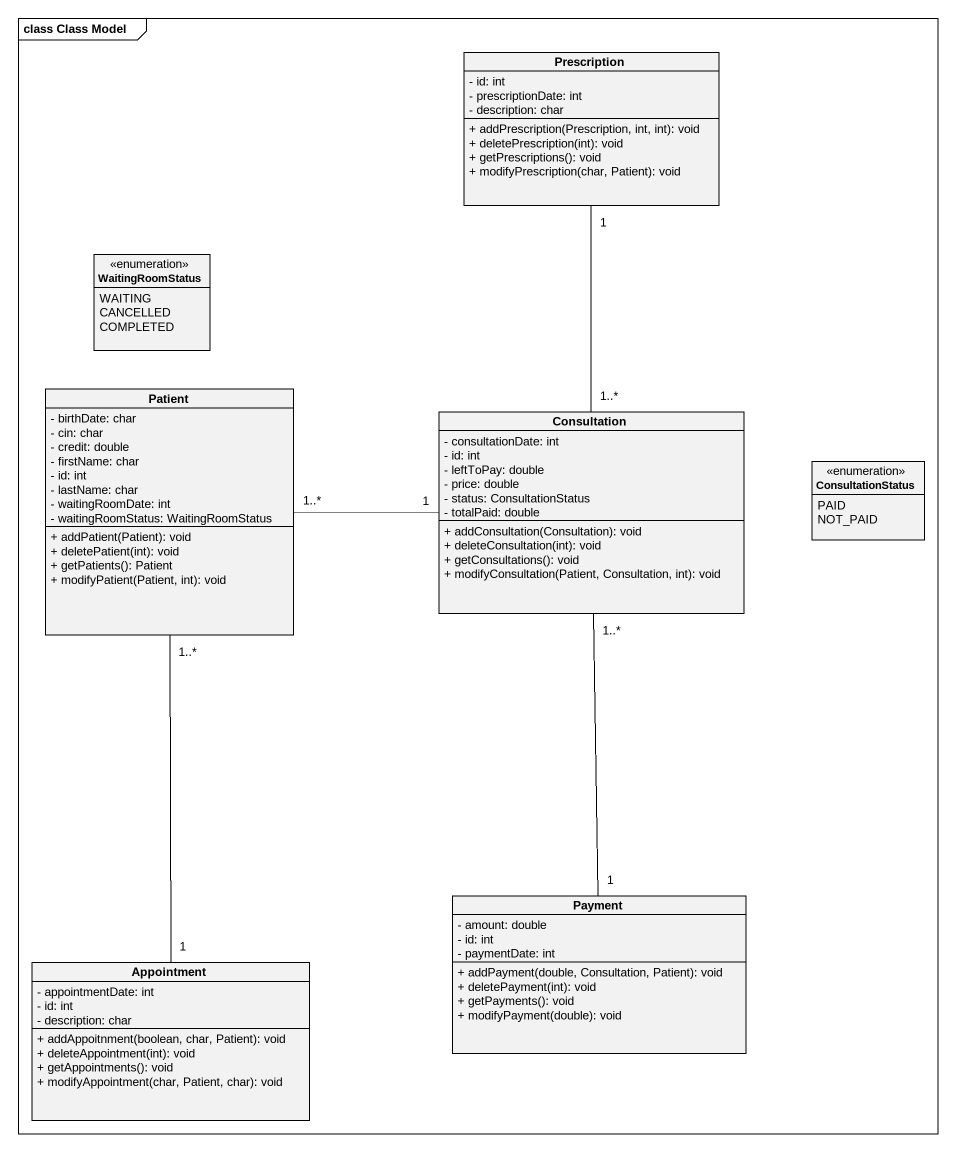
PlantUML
@startuml
mainframe class Class Model
hide circle
hide empty members
skinparam classAttributeIconSize 0
class Prescription {
  - id: int
  - prescriptionDate: int
  - description: char
  + addPrescription(Prescription, int, int): void
  + deletePrescription(int): void
  + getPrescriptions(): void
  + modifyPrescription(char, Patient): void
}
enum WaitingRoomStatus {
  WAITING
  CANCELLED
  COMPLETED
}
class Patient {
  - birthDate: char
  - cin: char
  - credit: double
  - firstName: char
  - id: int
  - lastName: char
  - waitingRoomDate: int
  - waitingRoomStatus: WaitingRoomStatus
  + addPatient(Patient): void
  + deletePatient(int): void
  + getPatients(): Patient
  + modifyPatient(Patient, int): void
}
class Consultation {
  - consultationDate: int
  - id: int
  - leftToPay: double
  - price: double
  - status: ConsultationStatus
  - totalPaid: double
  + addConsultation(Consultation): void
  + deleteConsultation(int): void
  + getConsultations(): void
  + modifyConsultation(Patient, Consultation, int): void
}
enum ConsultationStatus {
  PAID
  NOT_PAID
}
class Payment {
  - amount: double
  - id: int
  - paymentDate: int
  + addPayment(double, Consultation, Patient): void
  + deletePayment(int): void
  + getPayments(): void
  + modifyPayment(double): void
}
class Appointment {
  - appointmentDate: int
  - id: int
  - description: char
  + addAppoitnment(boolean, char, Patient): void
  + deleteAppointment(int): void
  + getAppointments(): void
  + modifyAppointment(char, Patient, char): void
}
Patient "1..*" -right- "1" Consultation
Patient "1..*" -- "1" Appointment
Consultation "1..*" -up- "1" Prescription
Consultation "1..*" -- "1" Payment
@enduml
